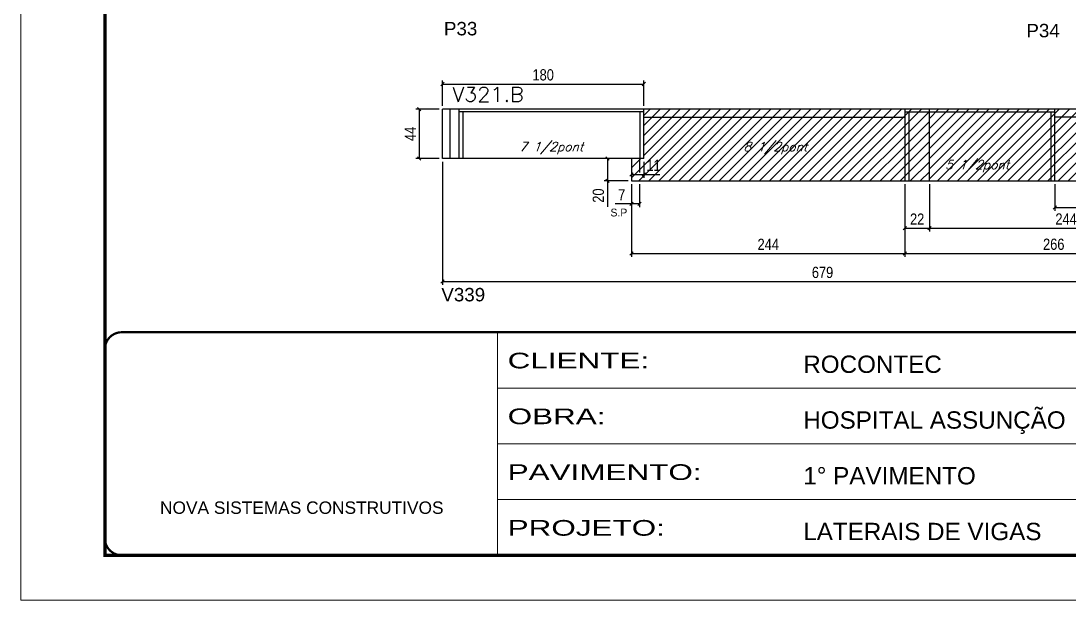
# Model space of a CAD drawing. Extents: x 137137 to 143418, y 10464 to 34486.
# Drawn here: x 138722 to 139658, y 23099 to 23616 of the extents above; entities that cross this region are included whole.
import ezdxf

# ---------------------------------------------------------------- set-up
doc = ezdxf.new("R2010")
doc.units = 0
for name, pattern in [('CONTINUO', [0]), ('DASHED', [0.75, 0.5, -0.25]), ('HIDDEN', [0.375, 0.25, -0.125])]:
    doc.linetypes.add(name, pattern=pattern)
for name, color, linetype in [('5', 5, 'Continuous'), ('COTA', 241, 'Continuous'), ('Painéis', 200, 'Continuous'), ('SARR_2.2x7', 40, 'Continuous'), ('SARR_3.5x7', 81, 'Continuous'), ('texto', 7, 'Continuous')]:
    doc.layers.add(name, color=color, linetype=linetype)
for name, color, linetype, lineweight in [('Folhas', 255, 'Continuous', 9), ('Hachura', 251, 'Continuous', 9), ('SARRAFO DE PRESSAO', 251, 'DASHED', 9), ('Texto Seção', 7, 'Continuous', 15)]:
    doc.layers.add(name, color=color, linetype=linetype, lineweight=lineweight)
doc.styles.add('ARIAL', font='arial.ttf')
doc.styles.add('COTA TECNICA', font='techl___.ttf', dxfattribs={"height": 10})
doc.styles.add('REGUA-120', font='ROMANS.shx', dxfattribs={"height": 15})
doc.styles.add('Romans', font='romans.shx')
doc.styles.add('ROMAS860', font='ROMAS860.SHX')
doc.styles.get("Standard").update_dxf_attribs({"font": 'arial.ttf'})
doc.styles.add('Tecnologia', font='')
doc.styles.get('Tecnologia').set_extended_font_data('Forgotten Futurist')
doc.dimstyles.new('PAINEL', dxfattribs={"dimtxt": 10, "dimasz": 3, "dimexe": 3, "dimexo": 3, "dimgap": 3, "dimtad": 1, "dimdec": 1, "dimzin": 12, "dimdsep": 46, "dimtxsty": 'COTA TECNICA', "dimblk1": 'OBLIQUE', "dimblk2": 'OBLIQUE', "dimsah": 1, "dimcen": 0.9, "dimclrd": 4, "dimclre": 4, "dimclrt": 240, "dimadec": 1, "dimazin": 3, "dimtfac": 1, "dimtdec": 1, "dimtmove": 0, "dimatfit": 3, "dimfxl": 1, "dimtolj": 1, "dimtzin": 12, "dimarcsym": 0})
pattern_1 = [(45, (-1429.984, -8040.026), (-4.49012806, 4.49012806), [])]

# ---------------------------------------------------------------- blocks, each defined once
blk = doc.blocks.new('9999999999')
at = {"color": 30, "linetype": 'CONTINUO'}
for p, q in [((98564.56, 34230.21), (98564.56, 34429.45)), ((98564.56, 34379.64), (99583.98, 34379.64)), ((98564.56, 34329.83), (99487.98, 34329.83)), ((98564.56, 34280.02), (99487.98, 34280.02))]:
    blk.add_line(p, q, dxfattribs=at)
at = {"color": 30, "linetype": 'CONTINUO', "const_width": 2}
blk.add_lwpolyline([(99583.98, 34230.21), (99583.98, 34414.45, 0.414214), (99568.98, 34429.45), (98228.98, 34429.45, 0.414214), (98213.98, 34414.45), (98213.98, 34245.21, 0.414214), (98228.98, 34230.21), (99583.98, 34230.21)], format="xyb", dxfattribs=at)
at = {"layer": 'Folhas'}
blk.add_lwpolyline([(98138.98, 34190.21), (99623.98, 34190.21), (99623.98, 35240.21), (98138.98, 35240.21)], close=True, dxfattribs=at)
at = {"layer": 'Folhas', "color": 30, "const_width": 3}
blk.add_lwpolyline([(98213.98, 34230.21), (99583.98, 34230.21), (99583.98, 35200.21), (98213.98, 35200.21)], close=True, dxfattribs=at)
at = {"color": 7, "linetype": 'Continuous', "ltscale": 5, "style": 'ARIAL'}
for s, height, p in [('ROCONTEC', 15.483, (98837.68, 34393.13)), ('HOSPITAL ASSUNÇÃO', 15.4829, (98837.68, 34343.32)), ('1° PAVIMENTO', 15.4829, (98837.68, 34293.51)), ('NOVA SISTEMAS CONSTRUTIVOS', 11.0592, (98263.19, 34267.21)), ('LATERAIS DE VIGAS', 15.4829, (98837.68, 34243.7))]:
    blk.add_text(s, height=height, dxfattribs=at).set_placement(p)
at = {"layer": 'Folhas', "color": 7, "style": 'Tecnologia', "width": 1.5}
for s, p in [('CLIENTE:', (98573.65, 34397.17)), ('OBRA:', (98573.65, 34347.31)), ('PAVIMENTO:', (98573.65, 34297.5)), ('PROJETO:', (98573.65, 34247.69))]:
    blk.add_text(s, height=14, dxfattribs=at).set_placement(p)
blk = doc.blocks.new('_Oblique')
at = {"color": 0, "linetype": 'ByBlock', "lineweight": -2}
blk.add_line((-0.5, -0.5), (0.5, 0.5), dxfattribs=at)
blk = doc.blocks.new('*D1095')
at = {"layer": 'COTA', "color": 4, "linetype": 'ByBlock', "lineweight": -2, "transparency": 16777216}
for p, q in [((139267.69, 23470.05), (139267.69, 23405.29)), ((139511.69, 23470.05), (139511.69, 23405.29)), ((139267.69, 23408.29), (139511.69, 23408.29))]:
    blk.add_line(p, q, dxfattribs=at)
at = {"layer": 'Defpoints', "color": 0, "linetype": 'ByBlock', "transparency": 16777216}
for p in [(139267.69, 23473.05), (139511.69, 23473.05), (139511.69, 23408.29)]:
    blk.add_point(p, dxfattribs=at)
at = {"layer": 'COTA', "color": 4, "linetype": 'ByBlock', "lineweight": -2, "transparency": 16777216, "xscale": 3, "yscale": 3, "zscale": 3, "rotation": 180}
blk.add_blockref('_Oblique', (139267.69, 23408.29), dxfattribs=at)
at = {"layer": 'COTA', "color": 4, "linetype": 'ByBlock', "lineweight": -2, "transparency": 16777216, "xscale": 3, "yscale": 3, "zscale": 3}
blk.add_blockref('_Oblique', (139511.69, 23408.29), dxfattribs=at)
at = {"layer": 'COTA', "color": 240, "linetype": 'ByBlock', "transparency": 16777216, "insert": (139389.69, 23416.37), "char_height": 10, "attachment_point": 5, "style": 'COTA TECNICA'}
blk.add_mtext('\\A1;244', dxfattribs=at)
blk = doc.blocks.new('*D1096')
at = {"layer": 'COTA', "color": 4, "linetype": 'ByBlock', "lineweight": -2, "transparency": 16777216}
for p, q in [((139511.69, 23470.04), (139511.69, 23405.29)), ((139777.69, 23470.04), (139777.69, 23405.29)), ((139511.69, 23408.29), (139777.69, 23408.29))]:
    blk.add_line(p, q, dxfattribs=at)
at = {"layer": 'Defpoints', "color": 0, "linetype": 'ByBlock', "transparency": 16777216}
for p in [(139511.69, 23473.04), (139777.69, 23473.04), (139777.69, 23408.29)]:
    blk.add_point(p, dxfattribs=at)
at = {"layer": 'COTA', "color": 4, "linetype": 'ByBlock', "lineweight": -2, "transparency": 16777216, "xscale": 3, "yscale": 3, "zscale": 3, "rotation": 180}
blk.add_blockref('_Oblique', (139511.69, 23408.29), dxfattribs=at)
at = {"layer": 'COTA', "color": 4, "linetype": 'ByBlock', "lineweight": -2, "transparency": 16777216, "xscale": 3, "yscale": 3, "zscale": 3}
blk.add_blockref('_Oblique', (139777.69, 23408.29), dxfattribs=at)
at = {"layer": 'COTA', "color": 240, "linetype": 'ByBlock', "transparency": 16777216, "insert": (139644.69, 23416.4), "char_height": 10, "attachment_point": 5, "style": 'COTA TECNICA'}
blk.add_mtext('\\A1;266', dxfattribs=at)
blk = doc.blocks.new('*D1065')
at = {"layer": 'COTA', "color": 4, "linetype": 'ByBlock', "lineweight": -2, "transparency": 16777216}
for p, q in [((139267.69, 23470.04), (139267.69, 23449.58)), ((139274.69, 23470.04), (139274.69, 23449.58)), ((139267.69, 23452.58), (139252.96, 23452.58)), ((139274.69, 23452.58), (139267.69, 23452.58))]:
    blk.add_line(p, q, dxfattribs=at)
at = {"layer": 'Defpoints', "color": 0, "linetype": 'ByBlock', "transparency": 16777216}
for p in [(139267.69, 23473.04), (139274.69, 23473.04), (139267.69, 23452.58)]:
    blk.add_point(p, dxfattribs=at)
at = {"layer": 'COTA', "color": 4, "linetype": 'ByBlock', "lineweight": -2, "transparency": 16777216, "xscale": 3, "yscale": 3, "zscale": 3, "rotation": 180}
blk.add_blockref('_Oblique', (139267.69, 23452.58), dxfattribs=at)
at = {"layer": 'COTA', "color": 4, "linetype": 'ByBlock', "lineweight": -2, "transparency": 16777216, "xscale": 3, "yscale": 3, "zscale": 3}
blk.add_blockref('_Oblique', (139274.69, 23452.58), dxfattribs=at)
at = {"layer": 'COTA', "color": 240, "linetype": 'ByBlock', "transparency": 16777216, "insert": (139258.82, 23460.65), "char_height": 10, "attachment_point": 5, "style": 'COTA TECNICA'}
blk.add_mtext('\\A1;7', dxfattribs=at)
blk = doc.blocks.new('*D1066')
at = {"layer": 'COTA', "color": 4, "linetype": 'ByBlock', "lineweight": -2, "transparency": 16777216}
for p, q in [((139645.69, 23470.05), (139645.69, 23446.26)), ((139777.69, 23470.04), (139777.69, 23446.26)), ((139645.69, 23449.26), (139777.69, 23449.26))]:
    blk.add_line(p, q, dxfattribs=at)
at = {"layer": 'Defpoints', "color": 0, "linetype": 'ByBlock', "transparency": 16777216}
for p in [(139645.69, 23473.05), (139777.69, 23473.04), (139777.69, 23449.26)]:
    blk.add_point(p, dxfattribs=at)
at = {"layer": 'COTA', "color": 4, "linetype": 'ByBlock', "lineweight": -2, "transparency": 16777216, "xscale": 3, "yscale": 3, "zscale": 3, "rotation": 180}
blk.add_blockref('_Oblique', (139645.69, 23449.26), dxfattribs=at)
at = {"layer": 'COTA', "color": 4, "linetype": 'ByBlock', "lineweight": -2, "transparency": 16777216, "xscale": 3, "yscale": 3, "zscale": 3}
blk.add_blockref('_Oblique', (139777.69, 23449.26), dxfattribs=at)
at = {"layer": 'COTA', "color": 240, "linetype": 'ByBlock', "transparency": 16777216, "insert": (139711.69, 23457.48), "char_height": 10, "attachment_point": 5, "style": 'COTA TECNICA'}
blk.add_mtext('\\A1;132', dxfattribs=at)
blk = doc.blocks.new('*D1067')
at = {"layer": 'COTA', "color": 4, "linetype": 'ByBlock', "lineweight": -2, "transparency": 16777216}
for p, q in [((139511.69, 23470.05), (139511.69, 23427.95)), ((139533.69, 23470.05), (139533.69, 23427.95)), ((139511.69, 23430.95), (139533.69, 23430.95))]:
    blk.add_line(p, q, dxfattribs=at)
at = {"layer": 'Defpoints', "color": 0, "linetype": 'ByBlock', "transparency": 16777216}
for p in [(139511.69, 23473.05), (139533.69, 23473.05), (139533.69, 23430.95)]:
    blk.add_point(p, dxfattribs=at)
at = {"layer": 'COTA', "color": 4, "linetype": 'ByBlock', "lineweight": -2, "transparency": 16777216, "xscale": 3, "yscale": 3, "zscale": 3, "rotation": 180}
blk.add_blockref('_Oblique', (139511.69, 23430.95), dxfattribs=at)
at = {"layer": 'COTA', "color": 4, "linetype": 'ByBlock', "lineweight": -2, "transparency": 16777216, "xscale": 3, "yscale": 3, "zscale": 3}
blk.add_blockref('_Oblique', (139533.69, 23430.95), dxfattribs=at)
at = {"layer": 'COTA', "color": 240, "linetype": 'ByBlock', "transparency": 16777216, "insert": (139522.69, 23438.95), "char_height": 10, "attachment_point": 5, "style": 'COTA TECNICA'}
blk.add_mtext('\\A1;22', dxfattribs=at)
blk = doc.blocks.new('*D1068')
at = {"layer": 'COTA', "color": 4, "linetype": 'ByBlock', "lineweight": -2, "transparency": 16777216}
for p, q in [((139533.69, 23470.05), (139533.69, 23427.95)), ((139777.69, 23470.05), (139777.69, 23427.95)), ((139533.69, 23430.95), (139777.69, 23430.95))]:
    blk.add_line(p, q, dxfattribs=at)
at = {"layer": 'Defpoints', "color": 0, "linetype": 'ByBlock', "transparency": 16777216}
for p in [(139533.69, 23473.05), (139777.69, 23473.05), (139777.69, 23430.95)]:
    blk.add_point(p, dxfattribs=at)
at = {"layer": 'COTA', "color": 4, "linetype": 'ByBlock', "lineweight": -2, "transparency": 16777216, "xscale": 3, "yscale": 3, "zscale": 3, "rotation": 180}
blk.add_blockref('_Oblique', (139533.69, 23430.95), dxfattribs=at)
at = {"layer": 'COTA', "color": 4, "linetype": 'ByBlock', "lineweight": -2, "transparency": 16777216, "xscale": 3, "yscale": 3, "zscale": 3}
blk.add_blockref('_Oblique', (139777.69, 23430.95), dxfattribs=at)
at = {"layer": 'COTA', "color": 240, "linetype": 'ByBlock', "transparency": 16777216, "insert": (139655.69, 23439.03), "char_height": 10, "attachment_point": 5, "style": 'COTA TECNICA'}
blk.add_mtext('\\A1;244', dxfattribs=at)
blk = doc.blocks.new('*D1114')
at = {"layer": 'COTA', "color": 4, "lineweight": -2, "ltscale": 25, "transparency": 16777216}
for p, q in [((139098.69, 23490.04), (139098.69, 23380.12)), ((139777.69, 23470.04), (139777.69, 23380.12)), ((139098.69, 23383.12), (139777.69, 23383.12))]:
    blk.add_line(p, q, dxfattribs=at)
at = {"layer": 'Defpoints', "color": 0, "ltscale": 25, "transparency": 16777216}
for p in [(139098.69, 23493.04), (139777.69, 23473.04), (139777.69, 23383.12)]:
    blk.add_point(p, dxfattribs=at)
at = {"layer": 'COTA', "color": 4, "lineweight": -2, "ltscale": 25, "transparency": 16777216, "xscale": 3, "yscale": 3, "zscale": 3, "rotation": 180}
blk.add_blockref('_Oblique', (139098.69, 23383.12), dxfattribs=at)
at = {"layer": 'COTA', "color": 4, "lineweight": -2, "ltscale": 25, "transparency": 16777216, "xscale": 3, "yscale": 3, "zscale": 3}
blk.add_blockref('_Oblique', (139777.69, 23383.12), dxfattribs=at)
at = {"layer": 'COTA', "color": 240, "ltscale": 25, "transparency": 16777216, "insert": (139438.19, 23391.25), "char_height": 10, "attachment_point": 5, "style": 'COTA TECNICA'}
blk.add_mtext('\\A1;679', dxfattribs=at)
blk = doc.blocks.new('*D1972')
at = {"layer": 'COTA', "color": 4, "lineweight": -2, "ltscale": 25, "transparency": 16777216}
for p, q in [((139267.69, 23490.04), (139267.69, 23475.84)), ((139278.69, 23490.05), (139278.69, 23475.84)), ((139267.69, 23478.84), (139278.69, 23478.84)), ((139278.69, 23478.84), (139292.78, 23478.84))]:
    blk.add_line(p, q, dxfattribs=at)
at = {"layer": 'Defpoints', "color": 0, "ltscale": 25, "transparency": 16777216}
for p in [(139267.69, 23493.04), (139278.69, 23493.05), (139278.69, 23478.84)]:
    blk.add_point(p, dxfattribs=at)
at = {"layer": 'COTA', "color": 4, "lineweight": -2, "ltscale": 25, "transparency": 16777216, "xscale": 3, "yscale": 3, "zscale": 3, "rotation": 180}
blk.add_blockref('_Oblique', (139267.69, 23478.84), dxfattribs=at)
at = {"layer": 'COTA', "color": 4, "lineweight": -2, "ltscale": 25, "transparency": 16777216, "xscale": 3, "yscale": 3, "zscale": 3}
blk.add_blockref('_Oblique', (139278.69, 23478.84), dxfattribs=at)
at = {"layer": 'COTA', "color": 240, "ltscale": 25, "transparency": 16777216, "insert": (139287.23, 23486.9), "char_height": 10, "attachment_point": 5, "style": 'COTA TECNICA'}
blk.add_mtext('\\A1;11', dxfattribs=at)
blk = doc.blocks.new('*D1973')
at = {"layer": 'COTA', "color": 4, "lineweight": -2, "ltscale": 25, "transparency": 16777216}
for p, q in [((139098.69, 23540.04), (139098.69, 23562.63)), ((139278.69, 23540.05), (139278.69, 23562.63)), ((139098.69, 23559.63), (139278.69, 23559.63))]:
    blk.add_line(p, q, dxfattribs=at)
at = {"layer": 'Defpoints', "color": 0, "ltscale": 25, "transparency": 16777216}
for p in [(139278.69, 23559.63), (139098.69, 23537.04), (139278.69, 23537.05)]:
    blk.add_point(p, dxfattribs=at)
at = {"layer": 'COTA', "color": 4, "lineweight": -2, "ltscale": 25, "transparency": 16777216, "xscale": 3, "yscale": 3, "zscale": 3, "rotation": 180}
blk.add_blockref('_Oblique', (139098.69, 23559.63), dxfattribs=at)
at = {"layer": 'COTA', "color": 4, "lineweight": -2, "ltscale": 25, "transparency": 16777216, "xscale": 3, "yscale": 3, "zscale": 3}
blk.add_blockref('_Oblique', (139278.69, 23559.63), dxfattribs=at)
at = {"layer": 'COTA', "color": 240, "ltscale": 25, "transparency": 16777216, "insert": (139188.69, 23567.76), "char_height": 10, "attachment_point": 5, "style": 'COTA TECNICA'}
blk.add_mtext('\\A1;180', dxfattribs=at)
blk = doc.blocks.new('*D1974')
at = {"layer": 'COTA', "color": 4, "lineweight": -2, "ltscale": 25, "transparency": 16777216}
for p, q in [((139095.69, 23537.04), (139075.06, 23537.04)), ((139078.06, 23537.04), (139078.06, 23493.04)), ((139095.69, 23493.04), (139075.06, 23493.04))]:
    blk.add_line(p, q, dxfattribs=at)
at = {"layer": 'Defpoints', "color": 0, "ltscale": 25, "transparency": 16777216}
for p in [(139098.69, 23537.04), (139078.06, 23493.04), (139098.69, 23493.04)]:
    blk.add_point(p, dxfattribs=at)
at = {"layer": 'COTA', "color": 4, "lineweight": -2, "ltscale": 25, "transparency": 16777216, "xscale": 3, "yscale": 3, "zscale": 3}
for p, rotation in [((139078.06, 23537.04), 90), ((139078.06, 23493.04), 270)]:
    blk.add_blockref('_Oblique', p, dxfattribs=dict(at, rotation=rotation))
at = {"layer": 'COTA', "color": 240, "ltscale": 25, "transparency": 16777216, "insert": (139069.99, 23515.04), "char_height": 10, "attachment_point": 5, "rotation": 90, "style": 'COTA TECNICA'}
blk.add_mtext('\\A1;44', dxfattribs=at)
blk = doc.blocks.new('*D1975')
at = {"layer": 'COTA', "color": 4, "lineweight": -2, "ltscale": 25, "transparency": 16777216}
for p, q in [((139264.69, 23493.04), (139243.08, 23493.04)), ((139246.08, 23493.04), (139246.08, 23473.05)), ((139264.69, 23473.05), (139243.08, 23473.05)), ((139246.08, 23473.05), (139246.08, 23449.83))]:
    blk.add_line(p, q, dxfattribs=at)
at = {"layer": 'Defpoints', "color": 0, "ltscale": 25, "transparency": 16777216}
for p in [(139267.69, 23493.04), (139246.08, 23473.05), (139267.69, 23473.05)]:
    blk.add_point(p, dxfattribs=at)
at = {"layer": 'COTA', "color": 4, "lineweight": -2, "ltscale": 25, "transparency": 16777216, "xscale": 3, "yscale": 3, "zscale": 3}
for p, rotation in [((139246.08, 23493.04), 90), ((139246.08, 23473.05), 270)]:
    blk.add_blockref('_Oblique', p, dxfattribs=dict(at, rotation=rotation))
at = {"layer": 'COTA', "color": 240, "ltscale": 25, "transparency": 16777216, "insert": (139237.98, 23459.94), "char_height": 10, "attachment_point": 5, "rotation": 90, "style": 'COTA TECNICA'}
blk.add_mtext('\\A1;20', dxfattribs=at)

msp = doc.modelspace()

# ---------------------------------------------------------------- hatches: boundary and pattern name
at = {"layer": 'Hachura', "linetype": 'ByBlock'}
h = msp.add_hatch(dxfattribs=at)
h.set_pattern_fill('ANSI31', color=256, scale=2)
h.set_pattern_definition(pattern_1)
h.paths.add_polyline_path([(139359.7, 23494.38), (139427.32, 23494.38), (139432.82, 23510.35), (139365.2, 23510.35)], flags=24)
h.paths.add_polyline_path([(139278.69, 23537.05), (139278.69, 23493.04), (139267.69, 23493.04), (139267.69, 23473.04), (139511.69, 23473.04), (139511.69, 23537.05)])
h.paths.add_polyline_path([(139267.69, 23537.04), (139278.69, 23537.05), (139267.69, 23537.05)])
h = msp.add_hatch(dxfattribs=at)
h.set_pattern_fill('ANSI31', color=256, scale=2)
h.set_pattern_definition(pattern_1)
h.paths.add_polyline_path([(139533.69, 23537.05), (139511.69, 23537.05), (139511.69, 23473.04), (139533.69, 23473.04)])
h = msp.add_hatch(dxfattribs=at)
h.set_pattern_fill('ANSI31', color=256, scale=2)
h.set_pattern_definition([(45, (168.516, 0), (-4.49012806, 4.49012806), [])])
h.paths.add_polyline_path([(139777.69, 23537.05), (139533.69, 23537.05), (139533.69, 23473.04), (139777.69, 23473.04), (139777.69, 23473.04)])
h.paths.add_polyline_path([(139539.93, 23478.23), (139607.55, 23478.23), (139613.05, 23494.2), (139545.43, 23494.2)], flags=24)

# ---------------------------------------------------------------- linework, layer by layer
at = {"layer": 'Painéis', "ltscale": 25}
for p, q in [((139278.69, 23537.05), (139098.69, 23537.04)), ((139098.69, 23493.04), (139098.69, 23537.04)), ((139278.69, 23493.04), (139278.69, 23537.05)), ((139278.69, 23493.04), (139098.69, 23493.04))]:
    msp.add_line(p, q, dxfattribs=at)
at = {"layer": 'Painéis', "linetype": 'ByBlock'}
for p, q in [((139777.69, 23537.05), (139278.69, 23537.04)), ((139511.69, 23537.05), (139511.69, 23473.05)), ((139533.69, 23473.05), (139533.69, 23537.05)), ((139267.69, 23493.04), (139267.69, 23473.04)), ((139267.69, 23473.04), (139777.69, 23473.04))]:
    msp.add_line(p, q, dxfattribs=at)
at = {"layer": 'SARR_2.2x7', "linetype": 'Continuous'}
for p, q in [((139105.69, 23493.04), (139105.69, 23537.04)), ((139278.69, 23534.84), (139113.69, 23534.84)), ((139511.69, 23534.85), (139645.69, 23534.85)), ((139278.69, 23530.05), (139511.69, 23530.05)), ((139777.62, 23530.05), (139645.69, 23530.05))]:
    msp.add_line(p, q, dxfattribs=at)
at = {"layer": 'SARR_2.2x7', "linetype": 'HIDDEN', "ltscale": 50}
msp.add_line((139274.69, 23493.04), (139274.69, 23473.04), dxfattribs=at)
at = {"layer": 'SARR_3.5x7'}
for p, q in [((139113.69, 23493.04), (139113.69, 23537.04)), ((139117.19, 23493.04), (139117.19, 23534.84)), ((139275.19, 23493.04), (139275.19, 23534.84)), ((139515.19, 23534.85), (139515.19, 23473.05)), ((139642.19, 23534.84), (139642.19, 23473.05)), ((139645.69, 23473.05), (139645.69, 23537.05))]:
    msp.add_line(p, q, dxfattribs=at)

# ---------------------------------------------------------------- block references
at = {"layer": 'SARRAFO DE PRESSAO', "color": 6, "linetype": 'ByBlock'}
msp.add_blockref('9999999999', (40583.31, -11091.6), dxfattribs=at)

# ---------------------------------------------------------------- texts
at = {"layer": '5', "linetype": 'Continuous'}
for s, p in [('P33', (139100.04, 23603.09)), ('P34', (139620.25, 23601.36)), ('V339', (139097.73, 23365.44))]:
    msp.add_text(s, height=12, rotation=359.99996, dxfattribs=at).set_placement(p)
at = {"layer": 'texto', "color": 2, "char_height": 8, "attachment_point": 5, "style": 'Romans'}
for s, insert in [('{\\Q19;\\C256;7 1/2pont}', (139195.91, 23502.36)), ('{\\Q19;\\C256;8 1/2pont}', (139396.07, 23502.36)), ('{\\Q19;\\C256;5 1/2pont}', (139576.3, 23486.21))]:
    msp.add_mtext(s, dxfattribs=dict(at, insert=insert))
at = {"layer": 'texto', "color": 4, "insert": (139256.29, 23444.76), "char_height": 7, "attachment_point": 5, "rotation": 359.99915, "style": 'ROMAS860'}
msp.add_mtext('S.P', dxfattribs=at)
at = {"layer": 'Texto Seção', "style": 'REGUA-120', "width": 1.05}
msp.add_text('V321.B', height=13, dxfattribs=at).set_placement((139107.59, 23543.84))

# ---------------------------------------------------------------- dimensions: what is measured, and where the dimension line sits
at = {"layer": 'COTA', "ltscale": 25}
for base, p1, p2, picture, middle in [((139278.69, 23559.63), (139098.69, 23537.04), (139278.69, 23537.05), '*D1973', (139188.69, 23567.76)), ((139777.69, 23383.12), (139098.69, 23493.04), (139777.69, 23473.04), '*D1114', (139438.19, 23391.25)), ((139278.69, 23478.84), (139267.69, 23493.04), (139278.69, 23493.04), '*D1972', (139287.23, 23486.9))]:
    dim = msp.add_linear_dim(base=base, p1=p1, p2=p2, dimstyle='PAINEL', dxfattribs=at)
    dim.commit()
    dim.dimension.update_dxf_attribs({"geometry": picture, "text_midpoint": middle})
for base, p1, p2, picture, middle in [((139078.06, 23493.04), (139098.69, 23537.04), (139098.69, 23493.04), '*D1974', (139069.99, 23515.04)), ((139246.08, 23473.05), (139267.69, 23493.04), (139267.69, 23473.05), '*D1975', (139237.98, 23459.94))]:
    dim = msp.add_linear_dim(base=base, p1=p1, p2=p2, angle=90, dimstyle='PAINEL', dxfattribs=at)
    dim.commit()
    dim.dimension.update_dxf_attribs({"geometry": picture, "text_midpoint": middle})
at = {"layer": 'COTA', "linetype": 'ByBlock'}
for base, p1, p2, picture, middle in [((139267.69, 23452.58), (139274.69, 23473.04), (139267.69, 23473.04), '*D1065', (139258.82, 23460.65)), ((139777.69, 23430.95), (139533.69, 23473.05), (139777.69, 23473.05), '*D1068', (139655.69, 23439.03))]:
    dim = msp.add_linear_dim(base=base, p1=p1, p2=p2, dimstyle='PAINEL', dxfattribs=at)
    dim.commit()
    dim.dimension.update_dxf_attribs({"geometry": picture, "text_midpoint": middle})
for base, p1, p2, picture, middle in [((139511.69, 23408.29), (139267.69, 23473.05), (139511.69, 23473.05), '*D1095', (139389.69, 23416.37)), ((139777.69, 23408.29), (139511.69, 23473.04), (139777.69, 23473.04), '*D1096', (139644.69, 23416.4))]:
    dim = msp.add_linear_dim(base=base, p1=p1, p2=p2, angle=180, dimstyle='PAINEL', dxfattribs=at)
    dim.commit()
    dim.dimension.update_dxf_attribs({"geometry": picture, "text_midpoint": middle})
for base, p1, p2, picture, middle in [((139533.69, 23430.95), (139511.69, 23473.05), (139533.69, 23473.05), '*D1067', (139522.69, 23438.95)), ((139777.69, 23449.26), (139645.69, 23473.05), (139777.69, 23473.04), '*D1066', (139711.69, 23457.48))]:
    dim = msp.add_linear_dim(base=base, p1=p1, p2=p2, dimstyle='PAINEL', override={"dimtmove": 1}, dxfattribs=at)
    dim.commit()
    dim.dimension.update_dxf_attribs({"geometry": picture, "text_midpoint": middle})

doc.saveas('drawing.dxf')
